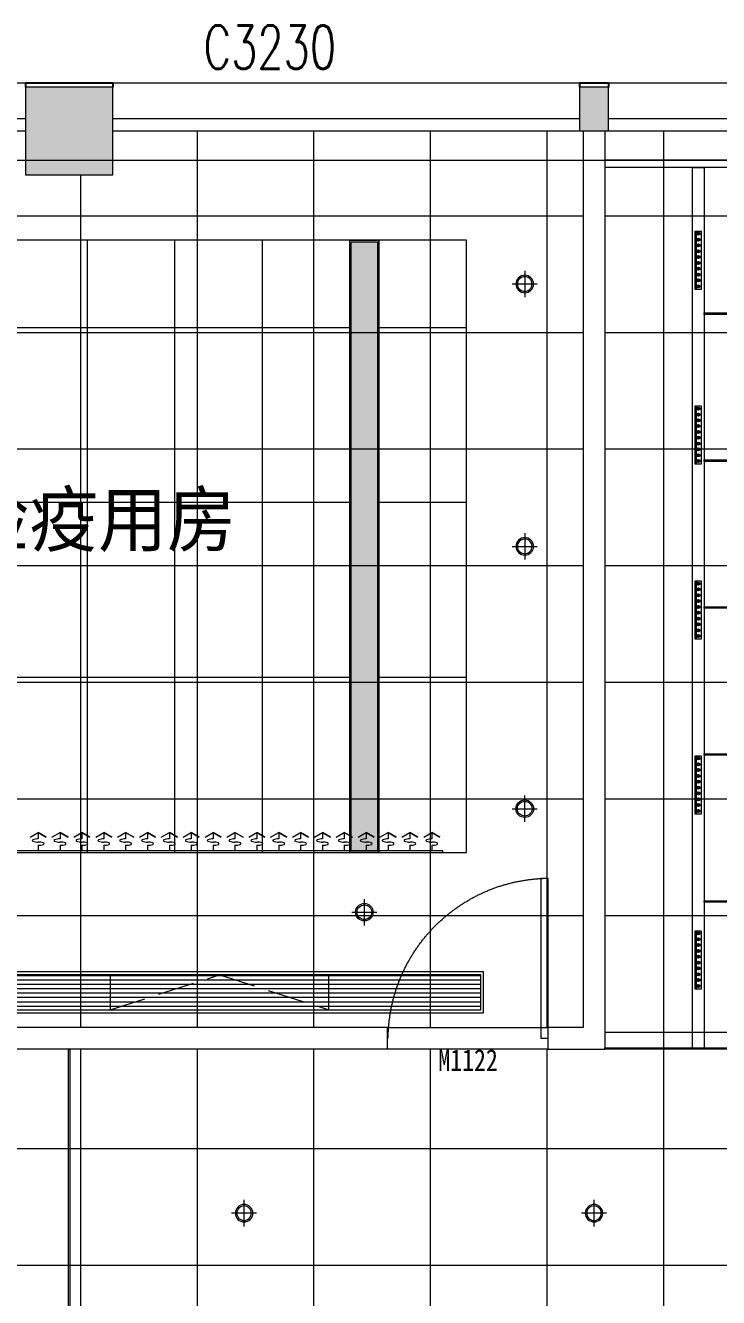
# Model space of a CAD drawing. Header units: millimetres. Extents: x 164760 to 3716174, y -1766400 to 11969.
# Drawn here: x 3526777 to 3531531, y -1638418 to -1629690 of the extents above; entities that cross this region are included whole.
import ezdxf
from ezdxf.enums import TextEntityAlignment as Align

# ---------------------------------------------------------------- set-up
doc = ezdxf.new("R2010")
doc.units = ezdxf.units.MM
doc.header["$LTSCALE"] = 1000
for name, pattern in [('DASH', [0.35, 0.25, -0.1]), ('DASHDOT2', [0.5, 0.25, -0.125, 0, -0.125]), ('DOTE', [2.42, 2, -0.2, 0.02, -0.2]), ('HIDDEN', [0.375, 0.25, -0.125, 0, 0])]:
    doc.linetypes.add(name, pattern=pattern)
doc.layers.get('0').update_dxf_attribs({"color": 253, "linetype": 'CONTINUOUS'})
for name, color, linetype, lineweight in [('COLUMN', 253, 'CONTINUOUS', 0), ('DOOR【门】', 253, 'CONTINUOUS', 0), ('FC-FLOOR【地材分格】', 253, 'CONTINUOUS', 0), ('FF-Text【平面文字】', 253, 'CONTINUOUS', 0), ('FF-Win【窗】', 253, 'CONTINUOUS', 0), ('PUB_HATCH', 253, 'CONTINUOUS', 0), ('RC-FCU【空调设备】', 253, 'CONTINUOUS', 0), ('RC-LIGHT【天花灯具】', 253, 'CONTINUOUS', 0), ('RC-LIGHT【灯带】', 253, 'DASHDOT2', 0), ('RC-Modelling【天花造型】', 253, 'CONTINUOUS', 0), ('RC-STR【天花细线】', 253, 'CONTINUOUS', 0), ('Wall【墙体】', 253, 'CONTINUOUS', 0)]:
    doc.layers.add(name, color=color, linetype=linetype, lineweight=lineweight)
for name, color, linetype in [('FC-Text Annotation', 253, 'CONTINUOUS'), ('SURFACE', 253, 'CONTINUOUS'), ('WINDOW_TEXT', 253, 'CONTINUOUS')]:
    doc.layers.add(name, color=color, linetype=linetype)
doc.styles.add('_TCH_WINDOW', font='SIMPLEX', dxfattribs={"bigfont": 'GBCBIG'})
doc.styles.add('XZC', font='SIMPLEX.SHX', dxfattribs={"width": 0.7, "bigfont": 'hztxt.shx'})
doc.styles.add('文字', font='')
doc.styles.get('文字').set_extended_font_data('SimSun')
doc.linetypes.add('LED_LINE', pattern='A,12.7,-5.08,["LED",XZC,S=2.54,R=0,X=-2.54,Y=-1.27],-6.35', length=24.13)
pattern_1 = [(0, (3778355.65, -1406196.8), (0, 800), []), (90, (3778355.65, -1406196.8), (-800, 5e-14), [])]

# ---------------------------------------------------------------- blocks, each defined once
blk = doc.blocks.new('$WINLIB2D$00000004')
for p, q in [((-0.5, 0.5), (0.5, 0.5)), ((-0.5, 0.5), (-0.5, -0.5)), ((0.5, -0.5), (0.5, 0.5)), ((-0.5, 0.2406), (0.5, 0.2406)), ((-0.5, -0.5), (0.5, -0.5))]:
    blk.add_line(p, q)
blk = doc.blocks.new('海龙_0918165925')
at = {"layer": 'PUB_HATCH'}
for points in [[(-3900, -600), (-3300, -600), (-3300, 0), (-3900, 0)], [(-100, -300), (100, -300), (100, 0), (-100, 0)]]:
    blk.add_hatch(color=256, dxfattribs=at).paths.add_polyline_path(points)
at = {"layer": 'COLUMN'}
for p, q in [((-3300, 0), (-3900, 0)), ((-3900, -300), (-3900, -600)), ((-3300, -600), (-3300, -300)), ((-3900, -600), (-3300, -600))]:
    blk.add_line(p, q, dxfattribs=at)
blk = doc.blocks.new('*U596')
for p, q in [((0, 0), (9000, 0)), ((9000, 0), (9000, -12)), ((9000, -12), (0, -12)), ((6225, -49.3), (6225, -12)), ((6375, -49.3), (6375, -12)), ((6525, -49.3), (6525, -12)), ((6675, -49.3), (6675, -12)), ((6825, -49.3), (6825, -12)), ((6975, -49.3), (6975, -12)), ((7125, -49.3), (7125, -12)), ((7275, -49.3), (7275, -12)), ((7425, -49.3), (7425, -12)), ((7575, -49.3), (7575, -12)), ((7725, -49.3), (7725, -12)), ((7875, -49.3), (7875, -12)), ((8025, -49.3), (8025, -12)), ((8175, -49.3), (8175, -12)), ((8325, -49.3), (8325, -12)), ((8475, -49.3), (8475, -12)), ((8625, -49.3), (8625, -12)), ((8775, -49.3), (8775, -12)), ((8925, -49.3), (8925, -12)), ((8925, -49.3), (8925, -12)), ((6169.6, -104.5), (6225, -136.2)), ((6225, -136.2), (6225, -93.2)), ((6280.4, -104.5), (6225, -136.2)), ((6225, -136.2), (6280.4, -104.5)), ((6319.6, -104.5), (6375, -136.2)), ((6375, -136.2), (6375, -93.2)), ((6430.4, -104.5), (6375, -136.2)), ((6375, -136.2), (6430.4, -104.5)), ((6469.6, -104.5), (6525, -136.2)), ((6525, -136.2), (6525, -93.2)), ((6580.4, -104.5), (6525, -136.2)), ((6525, -136.2), (6580.4, -104.5)), ((6619.6, -104.5), (6675, -136.2)), ((6675, -136.2), (6675, -93.2)), ((6730.4, -104.5), (6675, -136.2)), ((6675, -136.2), (6730.4, -104.5)), ((6769.6, -104.5), (6825, -136.2)), ((6825, -136.2), (6825, -93.2)), ((6880.4, -104.5), (6825, -136.2)), ((6825, -136.2), (6880.4, -104.5)), ((6919.6, -104.5), (6975, -136.2)), ((6975, -136.2), (6975, -93.2)), ((7030.4, -104.5), (6975, -136.2)), ((6975, -136.2), (7030.4, -104.5)), ((7069.6, -104.5), (7125, -136.2)), ((7125, -136.2), (7125, -93.2)), ((7180.4, -104.5), (7125, -136.2)), ((7125, -136.2), (7180.4, -104.5)), ((7219.6, -104.5), (7275, -136.2)), ((7275, -136.2), (7275, -93.2)), ((7330.4, -104.5), (7275, -136.2)), ((7275, -136.2), (7330.4, -104.5)), ((7369.6, -104.5), (7425, -136.2)), ((7425, -136.2), (7425, -93.2)), ((7480.4, -104.5), (7425, -136.2)), ((7425, -136.2), (7480.4, -104.5)), ((7519.6, -104.5), (7575, -136.2)), ((7575, -136.2), (7575, -93.2)), ((7630.4, -104.5), (7575, -136.2)), ((7575, -136.2), (7630.4, -104.5)), ((7669.6, -104.5), (7725, -136.2)), ((7725, -136.2), (7725, -93.2)), ((7780.4, -104.5), (7725, -136.2)), ((7725, -136.2), (7780.4, -104.5)), ((7819.6, -104.5), (7875, -136.2)), ((7875, -136.2), (7875, -93.2)), ((7930.4, -104.5), (7875, -136.2)), ((7875, -136.2), (7930.4, -104.5)), ((7969.6, -104.5), (8025, -136.2)), ((8025, -136.2), (8025, -93.2)), ((8080.4, -104.5), (8025, -136.2)), ((8025, -136.2), (8080.4, -104.5)), ((8119.6, -104.5), (8175, -136.2)), ((8175, -136.2), (8175, -93.2)), ((8230.4, -104.5), (8175, -136.2)), ((8175, -136.2), (8230.4, -104.5)), ((8269.6, -104.5), (8325, -136.2)), ((8325, -136.2), (8325, -93.2)), ((8380.4, -104.5), (8325, -136.2)), ((8325, -136.2), (8380.4, -104.5)), ((8419.6, -104.5), (8475, -136.2)), ((8475, -136.2), (8475, -93.2)), ((8530.4, -104.5), (8475, -136.2)), ((8475, -136.2), (8530.4, -104.5)), ((8569.6, -104.5), (8625, -136.2)), ((8625, -136.2), (8625, -93.2)), ((8680.4, -104.5), (8625, -136.2)), ((8625, -136.2), (8680.4, -104.5)), ((8719.6, -104.5), (8775, -136.2)), ((8775, -136.2), (8775, -93.2)), ((8830.4, -104.5), (8775, -136.2)), ((8775, -136.2), (8830.4, -104.5)), ((8869.6, -104.5), (8925, -136.2)), ((8869.6, -104.5), (8925, -136.2)), ((8925, -136.2), (8925, -93.2)), ((8925, -136.2), (8925, -93.2)), ((8980.4, -104.5), (8925, -136.2)), ((8925, -136.2), (8980.4, -104.5)), ((8980.4, -104.5), (8925, -136.2)), ((8925, -136.2), (8980.4, -104.5))]:
    blk.add_line(p, q)
at = {"extrusion": (0, 0, -1)}
for centre, major_axis, start_param, end_param in [((6190, -82.2), (3.69, -3.69), 1.137309, 3.57508), ((6222.5, -170.8), (-70.4, -70.4), 2.004284, 2.381239), ((6222.5, 6.4), (70.4, -70.4), 0.760354, 1.137309), ((6227.5, -148.9), (-70.4, -70.4), 2.33115, 2.708105), ((6227.5, 28.3), (70.4, -70.4), 0.433488, 0.810442), ((6260, -60.3), (3.69, -3.69), 4.278901, 6.716673), ((6340, -82.2), (3.69, -3.69), 1.137309, 3.57508), ((6372.5, -170.8), (-70.4, -70.4), 2.004284, 2.381239), ((6372.5, 6.4), (70.4, -70.4), 0.760354, 1.137309), ((6377.5, -148.9), (-70.4, -70.4), 2.33115, 2.708105), ((6377.5, 28.3), (70.4, -70.4), 0.433488, 0.810442), ((6410, -60.3), (3.69, -3.69), 4.278901, 6.716673), ((6490, -82.2), (3.69, -3.69), 1.137309, 3.57508), ((6522.5, -170.8), (-70.4, -70.4), 2.004284, 2.381239), ((6522.5, 6.4), (70.4, -70.4), 0.760354, 1.137309), ((6527.5, -148.9), (-70.4, -70.4), 2.33115, 2.708105), ((6527.5, 28.3), (70.4, -70.4), 0.433488, 0.810442), ((6560, -60.3), (3.69, -3.69), 4.278901, 6.716673), ((6640, -82.2), (3.69, -3.69), 1.137309, 3.57508), ((6672.5, -170.8), (-70.4, -70.4), 2.004284, 2.381239), ((6672.5, 6.4), (70.4, -70.4), 0.760354, 1.137309), ((6677.5, -148.9), (-70.4, -70.4), 2.33115, 2.708105), ((6677.5, 28.3), (70.4, -70.4), 0.433488, 0.810442), ((6710, -60.3), (3.69, -3.69), 4.278901, 6.716673), ((6790, -82.2), (3.69, -3.69), 1.137309, 3.57508), ((6822.5, -170.8), (-70.4, -70.4), 2.004284, 2.381239), ((6822.5, 6.4), (70.4, -70.4), 0.760354, 1.137309), ((6827.5, -148.9), (-70.4, -70.4), 2.33115, 2.708105), ((6827.5, 28.3), (70.4, -70.4), 0.433488, 0.810442), ((6860, -60.3), (3.69, -3.69), 4.278901, 6.716673), ((6940, -82.2), (3.69, -3.69), 1.137309, 3.57508), ((6972.5, -170.8), (-70.4, -70.4), 2.004284, 2.381239), ((6972.5, 6.4), (70.4, -70.4), 0.760354, 1.137309), ((6977.5, -148.9), (-70.4, -70.4), 2.33115, 2.708105), ((6977.5, 28.3), (70.4, -70.4), 0.433488, 0.810442), ((7010, -60.3), (3.69, -3.69), 4.278901, 6.716673), ((7090, -82.2), (3.69, -3.69), 1.137309, 3.57508), ((7122.5, -170.8), (-70.4, -70.4), 2.004284, 2.381239), ((7122.5, 6.4), (70.4, -70.4), 0.760354, 1.137309), ((7127.5, -148.9), (-70.4, -70.4), 2.33115, 2.708105), ((7127.5, 28.3), (70.4, -70.4), 0.433488, 0.810442), ((7160, -60.3), (3.69, -3.69), 4.278901, 6.716673), ((7240, -82.2), (3.69, -3.69), 1.137309, 3.57508), ((7272.5, -170.8), (-70.4, -70.4), 2.004284, 2.381239), ((7272.5, 6.4), (70.4, -70.4), 0.760354, 1.137309), ((7277.5, -148.9), (-70.4, -70.4), 2.33115, 2.708105), ((7277.5, 28.3), (70.4, -70.4), 0.433488, 0.810442), ((7310, -60.3), (3.69, -3.69), 4.278901, 6.716673), ((7390, -82.2), (3.69, -3.69), 1.137309, 3.57508), ((7422.5, -170.8), (-70.4, -70.4), 2.004284, 2.381239), ((7422.5, 6.4), (70.4, -70.4), 0.760354, 1.137309), ((7427.5, -148.9), (-70.4, -70.4), 2.33115, 2.708105), ((7427.5, 28.3), (70.4, -70.4), 0.433488, 0.810442), ((7460, -60.3), (3.69, -3.69), 4.278901, 6.716673), ((7540, -82.2), (3.69, -3.69), 1.137309, 3.57508), ((7572.5, -170.8), (-70.4, -70.4), 2.004284, 2.381239), ((7572.5, 6.4), (70.4, -70.4), 0.760354, 1.137309), ((7577.5, -148.9), (-70.4, -70.4), 2.33115, 2.708105), ((7577.5, 28.3), (70.4, -70.4), 0.433488, 0.810442), ((7610, -60.3), (3.69, -3.69), 4.278901, 6.716673), ((7690, -82.2), (3.69, -3.69), 1.137309, 3.57508), ((7722.5, -170.8), (-70.4, -70.4), 2.004284, 2.381239), ((7722.5, 6.4), (70.4, -70.4), 0.760354, 1.137309), ((7727.5, -148.9), (-70.4, -70.4), 2.33115, 2.708105), ((7727.5, 28.3), (70.4, -70.4), 0.433488, 0.810442), ((7760, -60.3), (3.69, -3.69), 4.278901, 6.716673), ((7840, -82.2), (3.69, -3.69), 1.137309, 3.57508), ((7872.5, -170.8), (-70.4, -70.4), 2.004284, 2.381239), ((7872.5, 6.4), (70.4, -70.4), 0.760354, 1.137309), ((7877.5, -148.9), (-70.4, -70.4), 2.33115, 2.708105), ((7877.5, 28.3), (70.4, -70.4), 0.433488, 0.810442), ((7910, -60.3), (3.69, -3.69), 4.278901, 6.716673), ((7990, -82.2), (3.69, -3.69), 1.137309, 3.57508), ((8022.5, -170.8), (-70.4, -70.4), 2.004284, 2.381239), ((8022.5, 6.4), (70.4, -70.4), 0.760354, 1.137309), ((8027.5, -148.9), (-70.4, -70.4), 2.33115, 2.708105), ((8027.5, 28.3), (70.4, -70.4), 0.433488, 0.810442), ((8060, -60.3), (3.69, -3.69), 4.278901, 6.716673), ((8140, -82.2), (3.69, -3.69), 1.137309, 3.57508), ((8172.5, -170.8), (-70.4, -70.4), 2.004284, 2.381239), ((8172.5, 6.4), (70.4, -70.4), 0.760354, 1.137309), ((8177.5, -148.9), (-70.4, -70.4), 2.33115, 2.708105), ((8177.5, 28.3), (70.4, -70.4), 0.433488, 0.810442), ((8210, -60.3), (3.69, -3.69), 4.278901, 6.716673), ((8290, -82.2), (3.69, -3.69), 1.137309, 3.57508), ((8322.5, -170.8), (-70.4, -70.4), 2.004284, 2.381239), ((8322.5, 6.4), (70.4, -70.4), 0.760354, 1.137309), ((8327.5, -148.9), (-70.4, -70.4), 2.33115, 2.708105), ((8327.5, 28.3), (70.4, -70.4), 0.433488, 0.810442), ((8360, -60.3), (3.69, -3.69), 4.278901, 6.716673), ((8440, -82.2), (3.69, -3.69), 1.137309, 3.57508), ((8472.5, -170.8), (-70.4, -70.4), 2.004284, 2.381239), ((8472.5, 6.4), (70.4, -70.4), 0.760354, 1.137309), ((8477.5, -148.9), (-70.4, -70.4), 2.33115, 2.708105), ((8477.5, 28.3), (70.4, -70.4), 0.433488, 0.810442), ((8510, -60.3), (3.69, -3.69), 4.278901, 6.716673), ((8590, -82.2), (3.69, -3.69), 1.137309, 3.57508), ((8622.5, -170.8), (-70.4, -70.4), 2.004284, 2.381239), ((8622.5, 6.4), (70.4, -70.4), 0.760354, 1.137309), ((8627.5, -148.9), (-70.4, -70.4), 2.33115, 2.708105), ((8627.5, 28.3), (70.4, -70.4), 0.433488, 0.810442), ((8660, -60.3), (3.69, -3.69), 4.278901, 6.716673), ((8740, -82.2), (3.69, -3.69), 1.137309, 3.57508), ((8772.5, -170.8), (-70.4, -70.4), 2.004284, 2.381239), ((8772.5, 6.4), (70.4, -70.4), 0.760354, 1.137309), ((8777.5, -148.9), (-70.4, -70.4), 2.33115, 2.708105), ((8777.5, 28.3), (70.4, -70.4), 0.433488, 0.810442), ((8810, -60.3), (3.69, -3.69), 4.278901, 6.716673), ((8890, -82.2), (3.69, -3.69), 1.137309, 3.57508), ((8890, -82.2), (3.69, -3.69), 1.137309, 3.57508), ((8922.5, -170.8), (-70.4, -70.4), 2.004284, 2.381239), ((8922.5, -170.8), (-70.4, -70.4), 2.004284, 2.381239), ((8922.5, 6.4), (70.4, -70.4), 0.760354, 1.137309), ((8922.5, 6.4), (70.4, -70.4), 0.760354, 1.137309), ((8927.5, -148.9), (-70.4, -70.4), 2.33115, 2.708105), ((8927.5, -148.9), (-70.4, -70.4), 2.33115, 2.708105), ((8927.5, 28.3), (70.4, -70.4), 0.433488, 0.810442), ((8927.5, 28.3), (70.4, -70.4), 0.433488, 0.810442), ((8960, -60.3), (3.69, -3.69), 4.278901, 6.716673), ((8960, -60.3), (3.69, -3.69), 4.278901, 6.716673)]:
    blk.add_ellipse(centre, major_axis=major_axis, ratio=1, start_param=start_param, end_param=end_param, dxfattribs=at)
blk = doc.blocks.new('圆形筒灯')
at = {"color": 251, "linetype": 'DOTE', "ltscale": 43.504693}
blk.add_line((0, 90.6), (0, -90.6), dxfattribs=at)
at = {"color": 251, "linetype": 'DOTE', "ltscale": 41.297046}
blk.add_line((86, 0), (-86, 0), dxfattribs=at)
blk.add_ellipse((0, 0), major_axis=(-42.4, 42.4), ratio=1, start_param=2.355868237233172, end_param=8.639053544412757)
at = {"color": 251}
blk.add_ellipse((0, 0), major_axis=(35.4, 35.4), ratio=1, start_param=5.49871431692557, end_param=11.78189962410516, dxfattribs=at)
blk = doc.blocks.new('海龙0919093932')
at = {"layer": 'RC-FCU【空调设备】'}
h = blk.add_hatch(dxfattribs=at)
h.set_pattern_fill('_USER', color=8, scale=30, angle=360, pattern_type=0)
h.set_pattern_definition([(360, (-9393397.777, 438501.8), (7e-15, 30), [])])
h.paths.add_polyline_path([(3397.8, -2990), (3397.8, -3230), (-6062.1, -3230), (-6062.1, -2990)])
at = {"layer": 'RC-LIGHT【天花灯具】'}
h = blk.add_hatch(dxfattribs=at)
h.set_pattern_fill('DOTS', color=8, scale=10, angle=180)
h.set_pattern_definition([(180, (-5928409.883, 3114770.982), (-7.9375, -15.875), [0, -15.875])])
h.paths.add_polyline_path([(2690, -2140), (2510, -2140), (2510, 2040), (2690, 2040)])
at = {"layer": 'RC-FCU【空调设备】'}
blk.add_lwpolyline([(-6082.1, -2970), (-6082.1, -3250), (3417.8, -3250), (3417.8, -2970)], close=True, dxfattribs=at)
at = {"layer": 'RC-FCU【空调设备】', "color": 8}
blk.add_lwpolyline([(-6062.1, -2990), (-6062.1, -3230), (3397.8, -3230), (3397.8, -2990)], close=True, dxfattribs=at)
at = {"layer": 'RC-FCU【空调设备】', "color": 8, "linetype": 'DASH'}
blk.add_lwpolyline([(856.3, -2990), (856.3, -3230), (2356.3, -3230), (2356.3, -2990)], close=True, dxfattribs=at)
blk.add_lwpolyline([(856.3, -3230), (1606.3, -2990), (2356.3, -3230)], dxfattribs=at)
at = {"layer": 'RC-LIGHT【天花灯具】'}
blk.add_lwpolyline([(2700, -2150), (2500, -2150), (2500, 2050), (2700, 2050)], close=True, dxfattribs=at)
at = {"layer": 'RC-LIGHT【天花灯具】', "color": 8}
blk.add_lwpolyline([(2690, -2140), (2510, -2140), (2510, 2040), (2690, 2040)], close=True, dxfattribs=at)
at = {"layer": 'RC-Modelling【天花造型】'}
blk.add_lwpolyline([(3300, 2050), (-5900, 2050), (-5900, -2150), (3300, -2150)], close=True, dxfattribs=at)
at = {"layer": 'RC-STR【天花细线】'}
for p, q in [((700, -2150), (700, 2050)), ((1300, -2150), (1300, 2050)), ((1900, -2150), (1900, 2050)), ((2500, -2150), (2500, 2050)), ((2700, -2150), (2700, 2050)), ((2500, 1450), (100, 1450)), ((3300, 1450), (2700, 1450)), ((2500, 250), (100, 250)), ((3300, 250), (2700, 250)), ((2500, -950), (100, -950)), ((3300, -950), (2700, -950))]:
    blk.add_line(p, q, dxfattribs=at)
at = {"layer": 'RC-FCU【空调设备】', "ltscale": 10, "xscale": -1, "rotation": 180}
blk.add_blockref('*U596', (-5862.8, -2150), dxfattribs=at)
at = {"layer": 'RC-LIGHT【天花灯具】', "rotation": 180}
blk.add_blockref('圆形筒灯', (2600, -2560), dxfattribs=at)
blk = doc.blocks.new('ZL_10267726')
at = {"layer": 'RC-LIGHT【天花灯具】'}
h = blk.add_hatch(dxfattribs=at)
h.set_pattern_fill('_USER', color=8, scale=50, angle=90, double=1, pattern_type=0)
h.set_pattern_definition([(90, (25, -500), (-50, 3e-15), []), (180, (25, -500), (-6e-15, -50), [])])
h.paths.add_polyline_path([(-25, 0), (-25, -500), (25, -500), (25, 0)])
at = {"layer": 'RC-LIGHT【天花灯具】', "color": 2}
blk.add_lwpolyline([(-25, -500), (-25, 0), (25, 0), (25, -500)], close=True, dxfattribs=at)
at = {"layer": 'RC-LIGHT【天花灯具】', "color": 1, "lineweight": -3}
for centre in [(0, -27), (0, -77), (0, -127), (0, -177), (0, -227), (0, -277), (0, -327), (0, -377), (0, -427), (0, -477)]:
    blk.add_circle(centre, 10, dxfattribs=at)
blk = doc.blocks.new('ZL_0603185999')
at = {"layer": 'RC-LIGHT【灯带】', "linetype": 'LED_LINE', "ltscale": 0.015}
blk.add_lwpolyline([(1362.5, -6100), (1362.5, -50)], dxfattribs=at)
at = {"layer": 'RC-Modelling【天花造型】'}
for p, q in [((1612.5, 0), (-1612.5, 0)), ((1612.5, -50), (-1612.5, -50))]:
    blk.add_line(p, q, dxfattribs=at)
blk.add_lwpolyline([(1612.5, -6100), (1412.5, -6100), (1412.5, -50)], dxfattribs=at)
at = {"layer": 'RC-STR【天花细线】'}
for points in [[(-932.5, -6100), (-1012.5, -6100), (-1012.5, -50), (-932.5, -50)], [(1412.5, -1058.3), (-932.5, -1058.3), (-932.5, -1048.3), (1412.5, -1048.3)], [(1412.5, -2066.7), (-932.5, -2066.7), (-932.5, -2056.7), (1412.5, -2056.7)], [(1412.5, -3075), (-932.5, -3075), (-932.5, -3065), (1412.5, -3065)], [(1412.5, -4083.3), (-932.5, -4083.3), (-932.5, -4073.3), (1412.5, -4073.3)], [(1412.5, -5091.7), (-932.5, -5091.7), (-932.5, -5081.7), (1412.5, -5081.7)], [(1412.5, -6100), (-1612.5, -6100), (-1612.5, -6090), (1412.5, -6090)]]:
    blk.add_lwpolyline(points, close=True, dxfattribs=at)
at = {"layer": 'RC-LIGHT【天花灯具】', "lineweight": -3, "xscale": 0.8, "yscale": 0.8, "zscale": 0.8, "rotation": 180}
for p in [(-972.5, -887), (-972.5, -2087), (-972.5, -3287), (-972.5, -4487), (-972.5, -5687)]:
    blk.add_blockref('ZL_10267726', p, dxfattribs=at)
at = {"layer": 'RC-LIGHT【天花灯具】', "xscale": -1, "rotation": 180}
for p in [(215, -549.2), (215, -1557.5), (215, -2565.8), (215, -3574.2), (215, -4582.5), (215, -5590.8)]:
    blk.add_blockref('圆形筒灯', p, dxfattribs=at)
blk = doc.blocks.new('DOOR_D01')
at = {"layer": 'DOOR【门】'}
blk.add_lwpolyline([(-0.4556, 1), (-0.4556, 0), (-0.5, 0), (-0.5, 1)], close=True, dxfattribs=at)
at = {"layer": 'DOOR【门】', "color": 8, "linetype": 'HIDDEN', "ltscale": 15}
blk.add_arc((-0.5114, -0.0104), 1.0114, 0.59152, 87.46644, dxfattribs=at)

msp = doc.modelspace()

# ---------------------------------------------------------------- hatches: boundary and pattern name
at = {"layer": 'FC-FLOOR【地材分格】'}
h = msp.add_hatch(dxfattribs=at)
h.set_pattern_fill('_USER', color=256, scale=800, double=1, pattern_type=0)
h.set_pattern_definition(pattern_1)
h.paths.add_polyline_path([(3577178.4, -1636714.2), (3575935.2, -1636714.2), (3573976.9, -1636714.2), (3573376.9, -1636714.2), (3572826.9, -1636714.2), (3571326.9, -1636713.4), (3571326.9, -1636714.2), (3570576.9, -1636714.2), (3569976.9, -1636714.2), (3569576.9, -1636714.2), (3568476.9, -1636714.2), (3565041.8, -1636714.2), (3563941.8, -1636714.2), (3561222.8, -1636714.2), (3560122.8, -1636714.2), (3559398.8, -1636714.2), (3559398.8, -1630414.2), (3559376.9, -1630414.2), (3556176.9, -1630414.2), (3556176.9, -1630714.2), (3556176.9, -1633165.3), (3556176.9, -1633914.2), (3556176.9, -1635014.2), (3556176.9, -1635764.2), (3556176.9, -1636714.2), (3556026.9, -1636714.2), (3556026.9, -1636564.2), (3556026.9, -1636714.2), (3555226.9, -1636714.2), (3555226.9, -1636564.2), (3555226.9, -1636714.2), (3555151.9, -1636714.2), (3554926.9, -1636714.2), (3554926.9, -1636564.2), (3555076.9, -1636564.2), (3555076.9, -1636714.2), (3553476.9, -1636714.2), (3553476.9, -1636715.3), (3551751.9, -1636715.3), (3551751.9, -1636715.3), (3550851.9, -1636715.3), (3548752, -1636715.3), (3548752, -1636865.5), (3548602, -1636865.5), (3548602, -1636715.3), (3548601.9, -1630714.2), (3548376.9, -1630714.2), (3548376.9, -1630414.2), (3545176.9, -1630414.2), (3544976.9, -1630414.2), (3541776.9, -1630414.2), (3541776.9, -1630714.2), (3541176.9, -1630714.2), (3541176.9, -1630414.2), (3537976.9, -1630414.2), (3537776.9, -1630414.2), (3534576.9, -1630414.2), (3534576.9, -1630714.2), (3534126.9, -1630714.2), (3534126.9, -1632064.1), (3534136.9, -1632064.1), (3534136.9, -1632814.2), (3536676.9, -1632814.2), (3536676.9, -1633164.2), (3536676.9, -1635764.2), (3536676.9, -1636714.2), (3536426.9, -1636714.2), (3534126.9, -1636714.2), (3533976.9, -1636714.2), (3533976.9, -1635764.2), (3533976.9, -1635014.2), (3533976.9, -1633914.2), (3533976.9, -1633164.2), (3533976.9, -1632889.2), (3533976.9, -1630714.2), (3533976.9, -1630414.2), (3530751.9, -1630414.2), (3530751.9, -1636714.2), (3530359.9, -1636714.2), (3529259.9, -1636714.2), (3521433.8, -1636714.2), (3520335.5, -1636714.2), (3520176.9, -1636714.2), (3519576.9, -1636714.2), (3518826.9, -1636714.2), (3518826.9, -1636713), (3517326.9, -1636713), (3517326.9, -1636714.2), (3516776.9, -1636714.2), (3516176.9, -1636714.2), (3516076.9, -1636714.2), (3514976.9, -1636714.2), (3513576.9, -1636714.2), (3513576.9, -1636714.2), (3512526.9, -1636714.2), (3512526.9, -1636714.2), (3509827.2, -1636714.2), (3508327.2, -1636714.2), (3507802.2, -1636714.2), (3507626.9, -1636714.2), (3505326.9, -1636714.2), (3505176.9, -1636714.2), (3505176.9, -1635764.2), (3505176.9, -1635014.2), (3505176.9, -1633914.2), (3505176.9, -1633164.2), (3505176.9, -1632889.2), (3505176.9, -1630714.2), (3505176.9, -1630414.2), (3501951.9, -1630414.2), (3501951.9, -1636714.2), (3501649.1, -1636714.2), (3500552.4, -1636714.2), (3492635.5, -1636714.2), (3491535.5, -1636714.2), (3491376.9, -1636714.2), (3490776.9, -1636714.2), (3490026.9, -1636714.2), (3488526.9, -1636714.2), (3487976.9, -1636714.2), (3487376.9, -1636714.2), (3487326.9, -1636714.2), (3486326.9, -1636714.2), (3485176.9, -1636714.2), (3484176.9, -1636714.2), (3484176.9, -1636744.2), (3484176.9, -1638484.2), (3484176.9, -1639114.2), (3483776.9, -1639114.2), (3483776.9, -1639665.4), (3484440.4, -1639665.4), (3485940.4, -1639665.4), (3486140.4, -1639665.4), (3486140.4, -1638964.2), (3490776.9, -1638964.2), (3490776.9, -1638514.2), (3491376.9, -1638514.2), (3491376.9, -1638964.2), (3496151.9, -1638964.2), (3496151.9, -1639665.4), (3496351.9, -1639665.4), (3497851.9, -1639665.4), (3498201.9, -1639665.4), (3498201.9, -1639114.2), (3497976.9, -1639114.2), (3497976.9, -1638514.2), (3498576.9, -1638514.2), (3498576.9, -1638964.2), (3499525.2, -1638964.2), (3501025.2, -1638964.2), (3505176.9, -1638964.2), (3505176.9, -1638514.2), (3505776.9, -1638514.2), (3505776.9, -1638964.2), (3509765.2, -1638964.2), (3511265.2, -1638964.2), (3512376.9, -1638964.2), (3512376.9, -1638514.2), (3512976.9, -1638514.2), (3512976.9, -1638964.2), (3514106.7, -1638964.2), (3515606.7, -1638964.2), (3519576.9, -1638964.2), (3519576.9, -1638514.2), (3520176.9, -1638514.2), (3520176.9, -1638964.2), (3524402.6, -1638964.2), (3525902.6, -1638964.2), (3526776.9, -1638964.2), (3526776.9, -1638514.2), (3527376.9, -1638514.2), (3527376.9, -1638964.2), (3528210, -1638964.2), (3529710, -1638964.2), (3533976.9, -1638964.2), (3533976.9, -1638514.2), (3534576.9, -1638514.2), (3534576.9, -1638964.2), (3537876.9, -1638964.2), (3538648.3, -1638964.2), (3540148.3, -1638964.2), (3541176.9, -1638964.2), (3541176.9, -1638514.2), (3541776.9, -1638514.2), (3541776.9, -1638964.2), (3544326.9, -1638964.2), (3545826.9, -1638964.2), (3548376.9, -1638964.2), (3548376.9, -1638514.2), (3548602, -1638514.2), (3548602, -1638365.5), (3548752, -1638365.5), (3548752, -1638514.2), (3548976.9, -1638514.2), (3548976.9, -1638964.2), (3549079.2, -1638964.2), (3549079.2, -1638964.2), (3549981.8, -1638964.2), (3554572, -1638964.2), (3554572, -1638964.2), (3555474.6, -1638964.2), (3555576.9, -1638964.2), (3555576.9, -1638514.2), (3556176.9, -1638514.2), (3556176.9, -1638964.2), (3556275, -1638964.2), (3556275, -1638964.2), (3557175, -1638964.2), (3561151.4, -1638964.2), (3562251.4, -1638964.2), (3562776.9, -1638964.2), (3562776.9, -1638514.2), (3563376.9, -1638514.2), (3563376.9, -1638964.2), (3563902.5, -1638964.2), (3565002.5, -1638964.2), (3568351.4, -1638964.2), (3569451.4, -1638964.2), (3569976.9, -1638964.2), (3569976.9, -1638514.2), (3570576.9, -1638514.2), (3570576.9, -1638964.2), (3575551.4, -1638964.2), (3576651.4, -1638964.2), (3577176.9, -1638964.2), (3577176.9, -1638484.2), (3577178.4, -1638484.2)])
h = msp.add_hatch(dxfattribs=at)
h.set_pattern_fill('_USER', color=256, scale=800, double=1, pattern_type=0)
h.set_pattern_definition(pattern_1)
h.paths.add_polyline_path([(3530601.9, -1630414.2), (3530576.9, -1630414.2), (3527376.9, -1630414.2), (3527376.9, -1630714.2), (3526776.9, -1630714.2), (3526776.9, -1630414.2), (3523576.9, -1630414.2), (3523376.9, -1630414.2), (3520176.9, -1630414.2), (3520176.9, -1630714.2), (3519776.9, -1630714.2), (3519776.9, -1636114.2), (3520176.9, -1636114.2), (3520176.9, -1636564.2), (3520335.5, -1636564.2), (3521432.2, -1636564.2), (3529263.2, -1636564.2), (3530359.9, -1636564.2), (3530601.9, -1636564.2)])

# ---------------------------------------------------------------- linework, layer by layer
at = {"layer": 'FC-FLOOR【地材分格】', "color": 3}
msp.add_lwpolyline([(3529259.9, -1636564.2), (3530359.9, -1636564.2), (3530359.9, -1636714.2), (3529259.9, -1636714.2)], close=True, dxfattribs=at)
at = {"layer": 'RC-Modelling【天花造型】'}
msp.add_line((3490776.9, -1630614.2), (3562776.9, -1630614.2), dxfattribs=at)
msp.add_lwpolyline([(3529259.9, -1636564.2), (3530359.9, -1636564.2), (3530359.9, -1636714.2), (3529259.9, -1636714.2)], close=True, dxfattribs=at)
at = {"layer": 'RC-STR【天花细线】'}
msp.add_lwpolyline([(3527071.9, -1636715.3), (3527081.9, -1636715.3), (3527081.9, -1638515.3), (3527071.9, -1638515.3)], close=True, dxfattribs=at)
at = {"layer": 'SURFACE'}
for p, q in [((3526776.9, -1630084.2), (3526776.9, -1630114.2)), ((3526776.9, -1630084.2), (3527076.9, -1630084.2)), ((3527076.9, -1630084.2), (3527376.9, -1630084.2)), ((3527376.9, -1630084.2), (3527376.9, -1630114.2)), ((3530576.9, -1630084.2), (3530576.9, -1630114.2)), ((3530576.9, -1630084.2), (3530776.9, -1630084.2)), ((3530776.9, -1630084.2), (3530776.9, -1630114.2))]:
    msp.add_line(p, q, dxfattribs=at)
at = {"layer": 'Wall【墙体】', "color": 9}
for p, q in [((3530776.9, -1630114.2), (3530576.9, -1630114.2)), ((3530576.9, -1630114.2), (3530576.9, -1630414.2)), ((3530776.9, -1630414.2), (3530776.9, -1630114.2)), ((3530576.9, -1630414.2), (3530776.9, -1630414.2)), ((3530601.9, -1630414.2), (3530601.9, -1636564.2)), ((3530751.9, -1630414.2), (3530751.9, -1636714.2)), ((3529263.2, -1636564.2), (3521432.2, -1636564.2)), ((3529259.9, -1636714.2), (3529259.9, -1636564.2)), ((3530601.9, -1636564.2), (3530359.9, -1636564.2)), ((3530359.9, -1636564.2), (3530359.9, -1636714.2)), ((3529263.2, -1636714.2), (3521433.8, -1636714.2)), ((3530359.9, -1636714.2), (3530751.9, -1636714.2))]:
    msp.add_line(p, q, dxfattribs=at)

# ---------------------------------------------------------------- block references
at = {"layer": 'COLUMN'}
msp.add_blockref('海龙_0918165925', (3530676.9, -1630114.2), dxfattribs=at)
at = {"layer": 'DOOR【门】'}
ref = msp.add_blockref('DOOR_D01', (3529813.1, -1636639.2), dxfattribs=dict(at, xscale=-1096.692704720422, yscale=1096.692704720422, zscale=1096.692704720422))
ref.add_attrib('A', 'M1122', dxfattribs={"layer": 'FC-Text Annotation', "height": 150, "style": '文字', "width": 0.8}).set_placement((3529813.1, -1636789.2), align=Align.MIDDLE)
at = {"layer": 'FF-Win【窗】'}
ref = msp.add_blockref('$WINLIB2D$00000004', (3525176.9, -1630249.2), dxfattribs=dict(at, xscale=3200, yscale=-330, zscale=3200))
ref.add_attrib('A', 'C3230', (3524901.7, -1629987.9), dxfattribs={"layer": 'WINDOW_TEXT', "height": 297.5, "style": '_TCH_WINDOW', "width": 0.705882})
ref = msp.add_blockref('$WINLIB2D$00000004', (3528976.9, -1630249.2), dxfattribs=dict(at, xscale=3200, yscale=-330, zscale=3200))
ref.add_attrib('A', 'C3230', (3527998.5, -1629987.9), dxfattribs={"layer": 'WINDOW_TEXT', "height": 297.5, "style": '_TCH_WINDOW', "width": 0.705882})
ref = msp.add_blockref('$WINLIB2D$00000004', (3532376.9, -1630249.2), dxfattribs=dict(at, xscale=3200, yscale=-330, zscale=3200))
ref.add_attrib('A', 'C3230', (3532101.7, -1629987.9), dxfattribs={"layer": 'WINDOW_TEXT', "height": 297.5, "style": '_TCH_WINDOW', "width": 0.705882})
at = {"layer": 'RC-LIGHT【天花灯具】', "xscale": -1}
for p in [(3530201.9, -1631464.2), (3530201.9, -1633264.2)]:
    msp.add_blockref('圆形筒灯', p, dxfattribs=at)
at = {"layer": 'RC-LIGHT【天花灯具】', "rotation": 180}
msp.add_blockref('圆形筒灯', (3530201.9, -1635064.2), dxfattribs=at)
at = {"layer": 'RC-LIGHT【天花灯具】', "xscale": -1, "rotation": 180}
for p in [(3528276.9, -1637839.2), (3530676.9, -1637839.2)]:
    msp.add_blockref('圆形筒灯', p, dxfattribs=at)
at = {"layer": 'RC-Modelling【天花造型】'}
for name, p in [('ZL_0603185999', (3532364.4, -1630614.2)), ('海龙0919093932', (3526501.9, -1633214.2))]:
    msp.add_blockref(name, p, dxfattribs=at)

# ---------------------------------------------------------------- texts
at = {"layer": 'FF-Text【平面文字】', "style": '文字', "width": 0.95}
msp.add_text('旅客携带物检验检疫用房', height=364.552, dxfattribs=at).set_placement((3523024.7, -1633261.1, 0))

doc.saveas('drawing.dxf')
